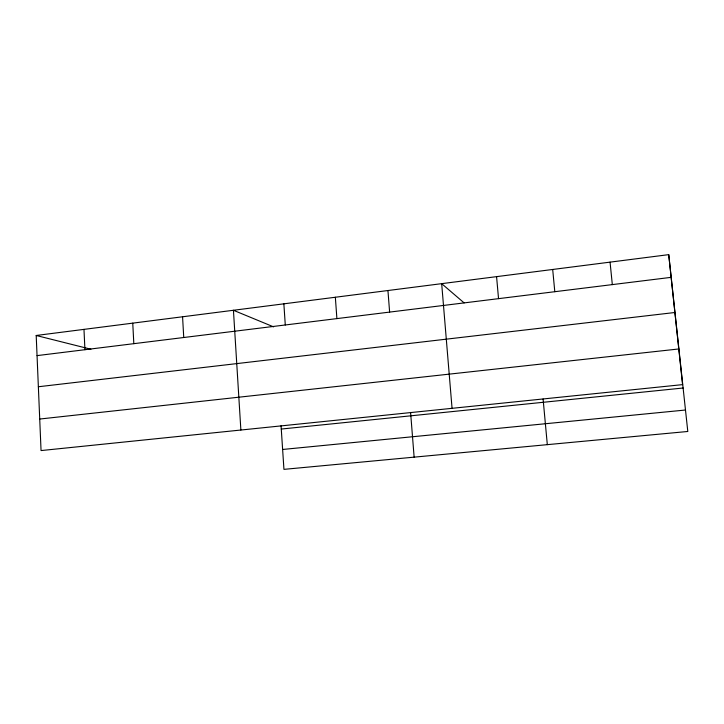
<?xml version="1.0" encoding="UTF-8"?>
<svg xmlns="http://www.w3.org/2000/svg" width="724" height="724" viewBox="0 0 724 724"><rect width="100%" height="100%" fill="white"/><g stroke="black" fill="none" stroke-linecap="round" stroke-linejoin="round"><path stroke-width="1.09" d="M668.732 254.64L682.578 384.625L41.051 450.572L36.2 335.483L668.732 254.64L687.8 431.477L283.944 469.36L281.057 425.766M37.051 355.62L671.148 277.346M38.363 386.752L674.895 312.497M39.72 419.042L678.777 348.968M281.274 429.051L683.166 388.001M282.632 449.468L685.51 410.019M36.2 335.483L90.907 349.23M273.582 326.859L233.436 310.279L240.875 430.029M464.102 302.876L441.676 283.663L452.057 408.327M610.061 262.142L612.323 284.604M552.693 269.473L554.801 291.709M543.091 399.005L547.317 444.654M496.574 276.64L498.537 298.65M410.589 412.445L414.128 457.152M387.946 290.532L389.621 312.098M335.348 297.247L336.895 318.605M283.862 303.836L285.283 324.976M182.566 316.777L183.742 337.511M132.754 323.148L133.822 343.674M83.975 329.375L84.934 349.71"/></g></svg>
